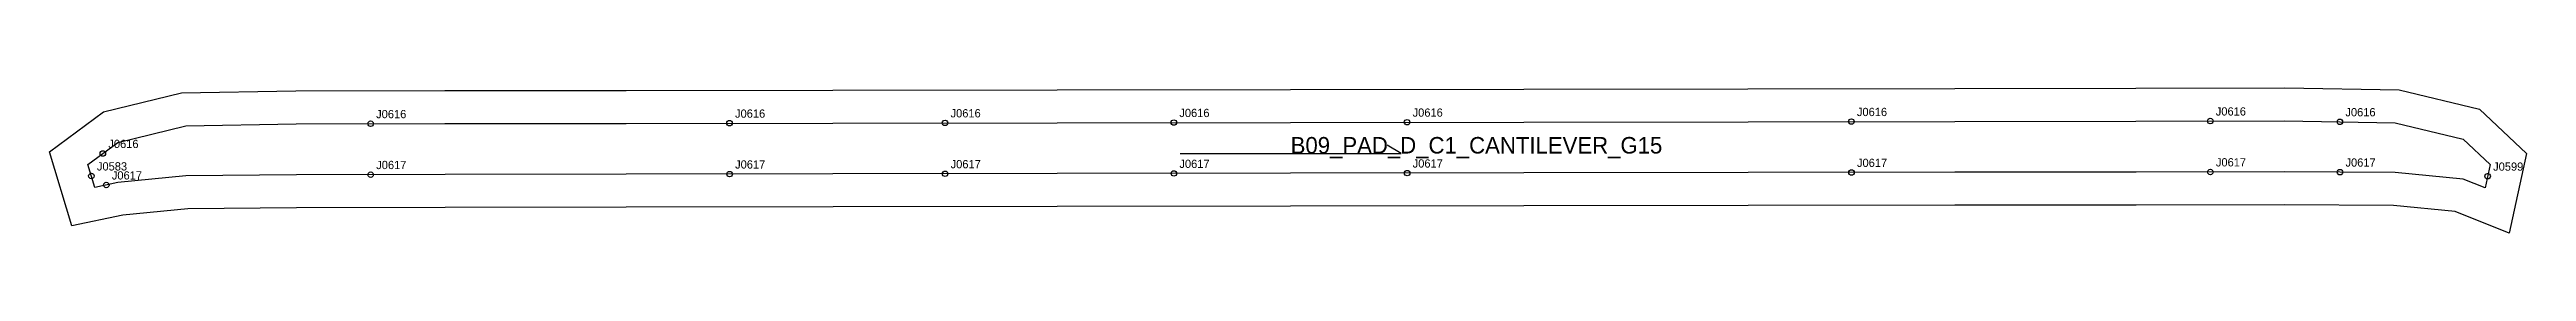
# Model space of a CAD drawing. Header units: millimetres. Extents: x -14 to 884, y -25 to 28.
import ezdxf

# ---------------------------------------------------------------- set-up
doc = ezdxf.new("R2010")
doc.units = ezdxf.units.MM
for name, color, linetype in [('CUT', 1, 'Continuous'), ('GRAIN', 3, 'Continuous'), ('LABEL', 7, 'Continuous'), ('NOTCH', 2, 'Continuous'), ('SEW', 5, 'Continuous')]:
    doc.layers.add(name, color=color, linetype=linetype)

msp = doc.modelspace()

# ---------------------------------------------------------------- linework, layer by layer
at = {"layer": 'CUT'}
msp.add_lwpolyline([(-13.92, 4.61), (5.6, 19.11), (33.9, 26.02), (75.37, 26.8), (129.36, 26.88), (195.03, 26.97), (269.94, 27.08), (351.22, 27.2), (435.76, 27.32), (520.29, 27.45), (601.58, 27.57), (676.49, 27.67), (742.15, 27.77), (796.14, 27.85), (837.62, 27.19), (866.7, 20.18), (883.69, 4.05), (877.39, -24.91), (857.91, -17.09), (835.5, -14.87), (796.06, -14.65), (742.22, -14.73), (676.55, -14.82), (601.64, -14.93), (520.35, -15.05), (435.82, -15.17), (351.29, -15.3), (270, -15.42), (195.09, -15.52), (129.43, -15.62), (75.58, -15.7), (36.14, -16.04), (12.68, -18.43), (-5.81, -22.33), (-13.92, 4.61)], close=True, dxfattribs=at)
at = {"layer": 'GRAIN'}
for p, q in [((395.85, 4.01), (475.85, 4.01)), ((475.85, 4.01), (470.85, 7.01))]:
    msp.add_line(p, q, dxfattribs=at)
at = {"layer": 'NOTCH'}
for centre in [(102.44, 14.84), (232.5, 15.03), (310.6, 15.14), (393.51, 15.26), (478.04, 15.39), (639.05, 15.62), (769.11, 15.81), (816.08, 15.53), (5.4, 4.01), (1.25, -4.16), (6.66, -7.44), (102.47, -3.66), (232.53, -3.47), (310.63, -3.36), (393.54, -3.24), (478.07, -3.11), (639.08, -2.88), (769.14, -2.69), (816.11, -2.76), (869.61, -4.24)]:
    msp.add_circle(centre, 1, dxfattribs=at)
at = {"layer": 'SEW'}
msp.add_lwpolyline([(0, 0), (10.8, 8.03), (35.45, 14.04), (75.49, 14.8), (129.38, 14.88), (195.04, 14.97), (269.96, 15.08), (351.24, 15.2), (435.78, 15.32), (520.31, 15.45), (601.6, 15.57), (676.51, 15.67), (742.17, 15.77), (796.06, 15.85), (836.1, 15.21), (860.77, 9.27), (870.53, 0), (868.68, -8.48), (860.79, -5.32), (836.13, -2.88), (796.08, -2.65), (742.2, -2.73), (676.54, -2.82), (601.62, -2.93), (520.34, -3.05), (435.8, -3.17), (351.27, -3.3), (269.98, -3.42), (195.07, -3.52), (129.41, -3.62), (75.52, -3.7), (35.48, -4.05), (10.83, -6.56), (2.5, -8.31)], close=True, dxfattribs=at)

# ---------------------------------------------------------------- texts
at = {"layer": 'LABEL'}
for s, height, p in [('J0616', 3, (104.44, 16.84)), ('J0616', 3, (234.5, 17.03)), ('J0616', 3, (312.6, 17.14)), ('J0616', 3, (395.51, 17.26)), ('J0616', 3, (480.04, 17.39)), ('J0616', 3, (641.05, 17.62)), ('J0616', 3, (771.11, 17.81)), ('J0616', 3, (818.08, 17.53)), ('J0616', 3, (7.4, 6.01)), ('B09_PAD_D_C1_CANTILEVER_G15', 6, (435.85, 4.01)), ('J0583', 3, (3.25, -2.16)), ('J0617', 3, (104.47, -1.66)), ('J0617', 3, (234.53, -1.47)), ('J0617', 3, (312.63, -1.36)), ('J0617', 3, (395.54, -1.24)), ('J0617', 3, (480.07, -1.11)), ('J0617', 3, (641.08, -0.88)), ('J0617', 3, (771.14, -0.69)), ('J0617', 3, (818.11, -0.76)), ('J0599', 3, (871.61, -2.24)), ('J0617', 3, (8.66, -5.44))]:
    msp.add_text(s, height=height, dxfattribs=at).set_placement(p)

doc.saveas('drawing.dxf')
